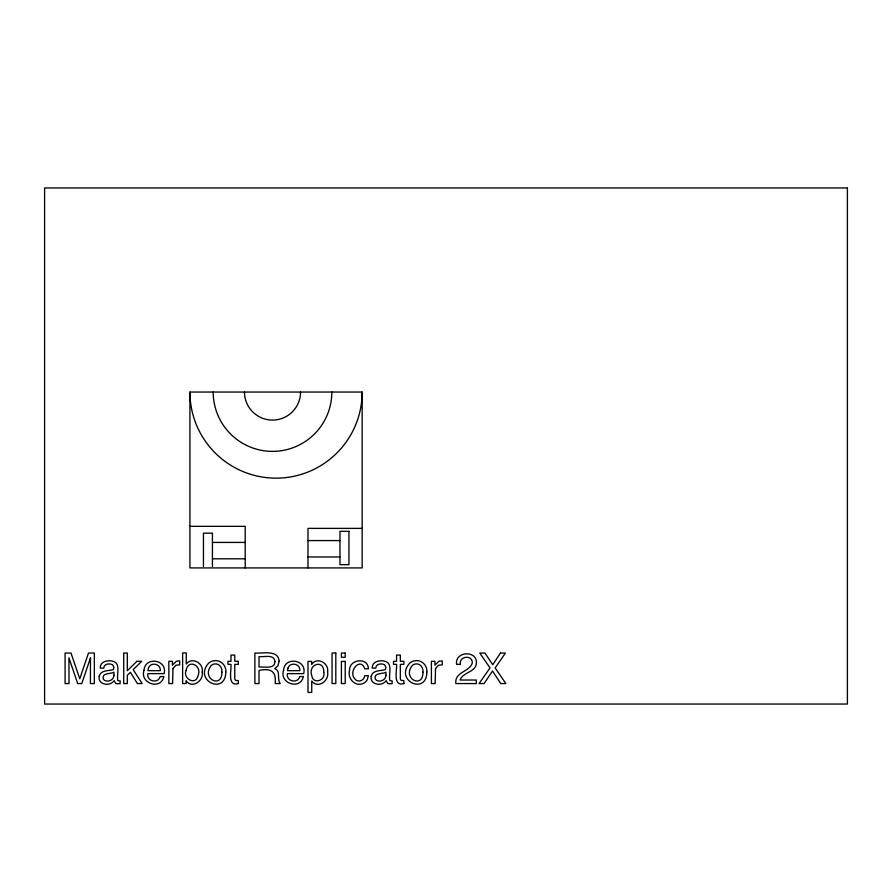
<?xml version="1.0" encoding="UTF-8"?>
<svg xmlns="http://www.w3.org/2000/svg" width="892" height="892" viewBox="0 0 892 892"><rect width="100%" height="100%" fill="white"/><g stroke="black" fill="none" stroke-linecap="round" stroke-linejoin="round"><path stroke-width="1.34" d="M189.929 392.045L362.163 392.045L362.163 567.925L189.929 567.925L189.929 392.045A86.111 86.111 0 0 0 276.052 478.157A86.111 86.111 0 0 0 362.163 392.045M189.929 526.336L245.2 526.336L245.2 567.925M362.163 528.376L307.985 528.376L307.985 567.925M307.985 540.585L339.963 540.585M212.43 542.425L245.2 542.425M307.985 556.965L339.963 556.965M212.43 558.805L245.2 558.805M212.43 566.498L212.43 533.16L203.443 533.16L203.443 566.498M331.835 392.045A59.329 59.329 0 0 1 272.506 451.374A59.329 59.329 0 0 1 213.188 392.045M300.548 392.045A28.042 28.042 0 0 1 272.506 420.087A28.042 28.042 0 0 1 244.475 392.045M90.493 657.817L90.404 683.562L94.34 683.562L94.34 653.044L88.475 653.044L79.767 678.845L71.003 653.044L65.083 653.044L65.083 683.562L69.03 683.562L68.918 657.817L77.693 683.562L81.785 683.562L90.493 657.817M323.774 672.3C326.015 680.551 312.891 684.922 311.787 675.601C307.584 664.105 324.342 658.787 323.774 672.3M186.172 670.182C182.303 678.812 195.984 685.926 198.013 675.757C202.506 665.833 188.368 658.385 186.172 670.182M202.216 672.011C203.967 680.852 191.891 689.204 186.071 680.719L186.071 683.562L182.626 683.562L182.626 652.933L186.261 652.933L186.261 664.016C191.936 656.456 203.978 663.18 202.216 672.011M225.799 671.966C225.643 695.247 194.099 681.131 207.914 663.994A9.188 9.188 0 0 1 213.277 660.872C219.978 659.199 226.546 665.153 225.799 671.966M349.53 670.282C347.111 678.634 355.752 687.743 363.947 683.06A7.638 7.638 0 0 0 367.314 679.514L368.396 675.69L364.761 675.69C364.326 679.035 361.215 681.756 357.781 680.864A4.583 4.583 0 0 1 354.748 678.723C347.847 671.163 360.613 656.59 364.761 668.788L368.396 668.788C368.251 656.88 349.162 659.099 349.53 670.282M426.855 671.966C426.688 695.247 395.145 681.131 408.96 663.994A9.188 9.188 0 0 1 414.334 660.872C421.024 659.199 427.603 665.153 426.855 671.966M144.013 670.305C139.52 683.439 160.928 690.475 163.838 676.582L160.159 676.582C158.352 683.986 146.321 681.521 147.838 673.627L164.15 673.627C167.718 659.489 144.894 656.111 144.013 670.305M283.556 670.305C279.062 683.439 300.481 690.475 303.38 676.582L299.712 676.582C297.895 683.986 285.864 681.521 287.391 673.627L303.693 673.627C307.272 659.489 284.436 656.111 283.556 670.305M327.587 671.944C329.549 680.719 317.909 689.159 311.743 681.064L311.743 692.437L307.996 692.437L307.996 661.418L311.631 661.418L311.631 664.362C317.05 656.401 329.237 663.135 327.587 671.944M274.881 661.663C274.959 669.569 263.631 666.469 259.026 667.026L259.026 656.59C263.619 657.304 274.68 653.78 274.881 661.663M99.213 676.259C97.473 684.833 110.05 686.896 114.12 680.618L115.893 683.696L120.141 683.662L120.141 680.908L117.911 680.674C116.138 674.72 121.557 662.979 112.414 661.139C107.441 659.779 99.815 661.764 100.239 668.108L103.728 668.108C103.818 663.615 109.56 663.135 112.671 664.785L114.031 667.562L113.139 669.725C108.501 670.962 100.461 670.037 99.213 676.259M371.228 676.259C369.489 684.833 382.055 686.896 386.125 680.618L387.908 683.696L392.145 683.662L392.145 680.908L389.916 680.674C388.143 674.72 393.562 662.979 384.43 661.139C379.446 659.779 371.83 661.764 372.243 668.108L375.733 668.108C375.833 663.615 381.564 663.135 384.686 664.785L386.046 667.562L385.143 669.725C380.505 670.962 372.477 670.037 371.228 676.259M476.451 662.622C476.406 672.334 462.792 671.944 460.049 680.027L476.306 680.027L476.306 683.562L455.879 683.562C454.307 671.709 469.972 671.944 472.314 662.789C472.459 654.338 458.678 656.189 460.406 664.362L456.604 664.362C454.519 651.405 476.674 649.878 476.451 662.622M221.896 672.077C222.242 688.925 201.826 679.046 210.467 666.547A5.084 5.084 0 0 1 213.857 664.094C218.718 662.7 222.521 667.461 221.896 672.077M422.942 672.077C423.287 688.925 402.883 679.046 411.513 666.547A5.084 5.084 0 0 1 414.903 664.094C419.775 662.7 423.566 667.461 422.942 672.077M279.073 661.273L277.947 665.755L274.769 668.565C280.567 670.673 277.334 677.887 279.43 682.202L280.244 683.562L275.171 683.562C276.52 671.631 271.068 667.785 259.026 670.472L259.026 683.562L254.889 683.562L254.889 653.044C262.103 653.736 278.639 649.343 279.073 661.273M113.931 675.255C114.232 680.34 106.159 683.361 103.294 679.091C101.588 672.479 110.34 674.218 113.931 672.245L113.931 675.255M385.935 675.255C386.236 680.34 378.163 683.361 375.309 679.091C373.592 672.479 382.345 674.218 385.935 672.245L385.935 675.255M172.97 668.532L172.591 683.562L168.844 683.562L168.844 661.307L172.401 661.307L172.401 665.153L176.371 661.217L179.671 660.916L179.671 664.863L175.947 665.209L172.97 668.532M435.519 668.532L435.14 683.562L431.405 683.562L431.405 661.307L434.95 661.307L434.95 665.153L438.931 661.217L442.231 660.916L442.231 664.863L438.496 665.209L435.519 668.532M148.462 668.041L147.938 670.661L160.304 670.661C161.039 663.748 150.603 661.541 148.462 668.041M288.005 668.041L287.492 670.661L299.857 670.661C300.582 663.748 290.156 661.541 288.005 668.041M500.468 653.044L492.741 664.718L484.947 653.044L479.773 653.044L490.02 667.918L479.082 683.562L484.077 683.562L492.529 671.018L500.758 683.562L505.887 683.562L495.149 667.918L505.396 653.044L500.468 653.044M136.911 661.307L127.311 670.762L127.311 653.044L123.72 653.044L123.72 683.562L127.311 683.562L127.311 675.211L130.444 672.345L137.39 683.562L142.162 683.562L133.164 669.647L141.694 661.307L136.911 661.307M238.331 683.562C226.981 686.851 231.563 670.026 230.995 664.362L227.984 664.362L227.984 661.307L230.995 661.307L230.995 655.096L234.774 655.096L234.774 661.307L238.331 661.307L238.331 664.362L234.774 664.362L234.774 678.89L235.566 680.451L238.331 680.618L238.331 683.562M403.886 683.562C392.536 686.851 397.118 670.026 396.561 664.362L393.539 664.362L393.539 661.307L396.561 661.307L396.561 655.096L400.341 655.096L400.341 661.307L403.886 661.307L403.886 664.362L400.341 664.362L400.341 678.89L401.121 680.451L403.886 680.618L403.886 683.562M847.4 187.956L44.6 187.956L44.6 704.044L847.4 704.044L847.4 187.956M348.939 531.32L339.963 531.32L339.963 564.658L348.939 564.658L348.939 531.32M335.805 653.044L332.058 653.044L332.058 683.562L335.805 683.562L335.805 653.044M345.215 653.044L341.413 653.044L341.413 657.281L345.215 657.281L345.215 653.044M345.215 661.418L341.413 661.418L341.413 683.562L345.215 683.562L345.215 661.418"/></g></svg>
